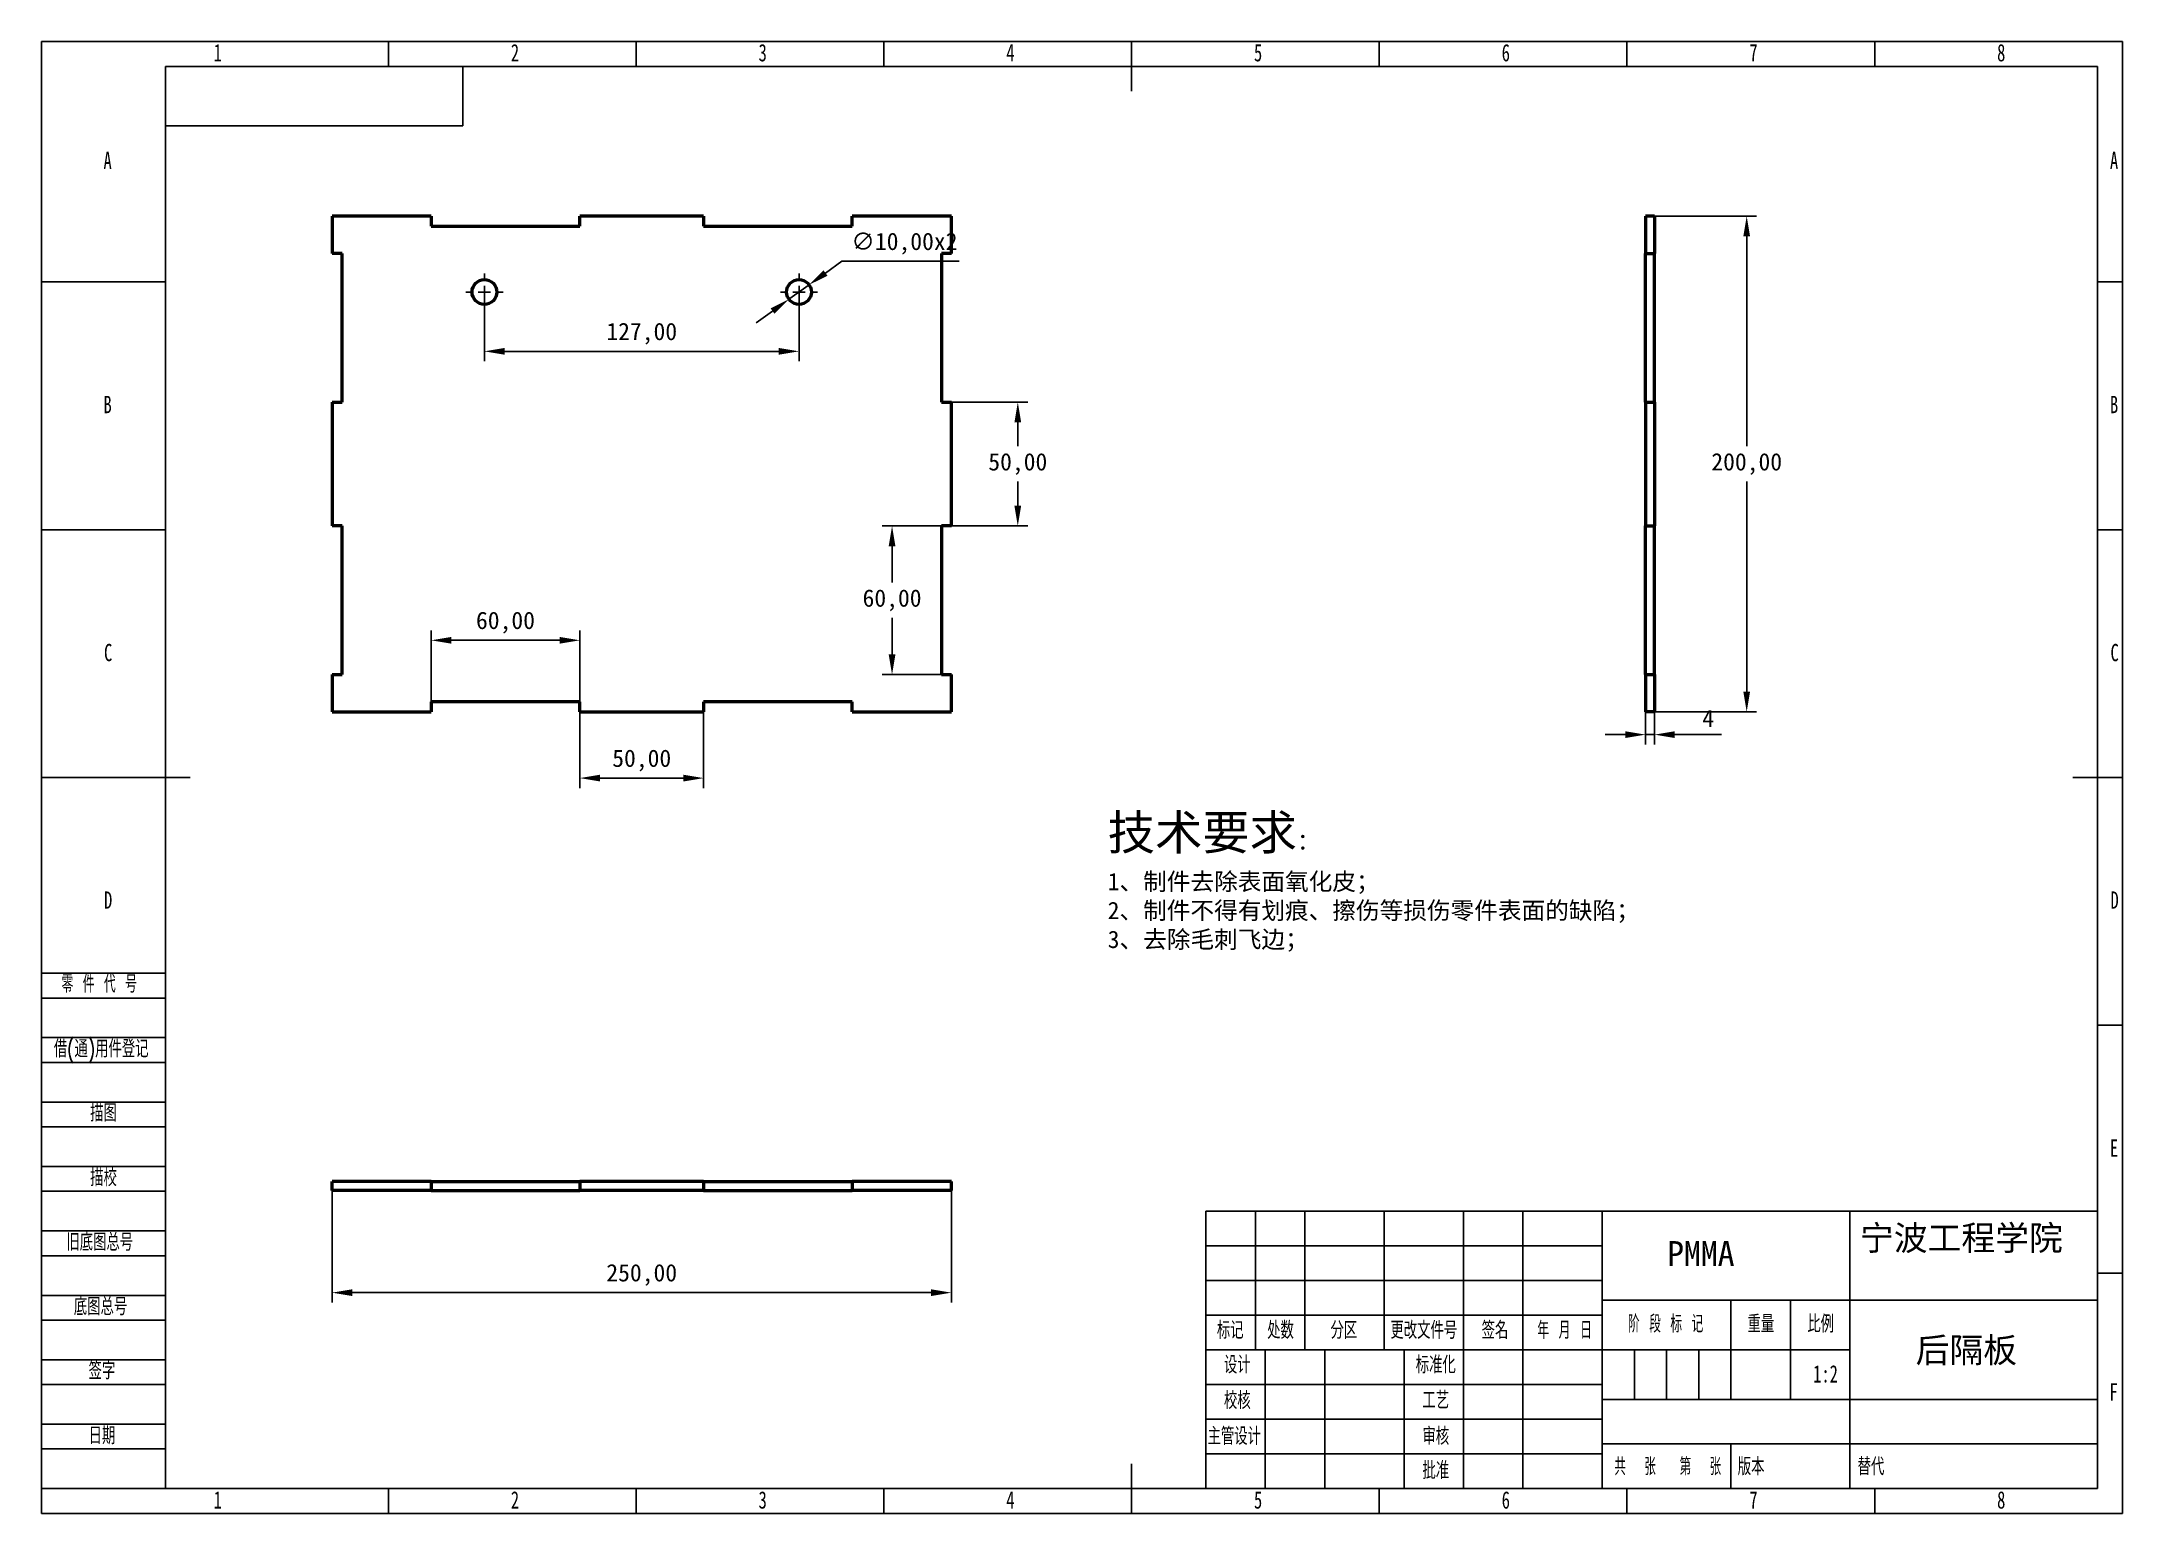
# Model space of a CAD drawing. Header units: millimetres. Extents: x 0 to 420, y 0 to 297.
import ezdxf

# ---------------------------------------------------------------- set-up
doc = ezdxf.new("R2010")
doc.units = ezdxf.units.MM
doc.header["$PDSIZE"] = -1
for name, color, linetype in [('10', 7, 'Continuous'), ('5', 7, 'Continuous'), ('9', 7, 'Continuous'), ('SLD-0', 7, 'Continuous')]:
    doc.layers.add(name, color=color, linetype=linetype)
doc.layers.add('标注层', color=4, linetype='Continuous', lineweight=25)
doc.layers.add('轮廓实线层', color=7, linetype='Continuous', lineweight=50)
doc.styles.add('SLDTEXTSTYLE0', font='TXT', dxfattribs={"width": 0.7, "bigfont": 'bigfont'})
doc.styles.add('SLDTEXTSTYLE1', font='TXT', dxfattribs={"width": 0.62, "bigfont": 'bigfont'})
doc.styles.add('SLDTEXTSTYLE2', font='TXT', dxfattribs={"width": 0.614286, "bigfont": 'bigfont'})
doc.styles.add('SLDTEXTSTYLE3', font='TXT', dxfattribs={"width": 0.6, "bigfont": 'bigfont'})
doc.styles.add('SLDTEXTSTYLE4', font='TXT', dxfattribs={"width": 0.7})
doc.dimstyles.new('ISO-25', dxfattribs={"dimtxt": 2.5, "dimasz": 2.5, "dimexe": 1.25, "dimexo": 0.625, "dimtad": 1, "dimtxsty": 'Standard', "dimcen": 2.5, "dimadec": 0, "dimazin": 0, "dimtfac": 1, "dimtmove": 0, "dimatfit": 3, "dimfxl": 1, "dimarcsym": 0})

# ---------------------------------------------------------------- blocks, each defined once
blk = doc.blocks.new('SW_CENTERMARKSYMBOL_0')
at = {"layer": '10', "color": 0}
for p, q in [((-2.5, 0), (-3.75, 0)), ((0, 0), (-1.25, 0)), ((0, 2.5), (0, 3.75)), ((0, 0), (0, 1.25)), ((0, 0), (0, -1.25)), ((0, 0), (1.25, 0)), ((2.5, 0), (3.75, 0)), ((0, -2.5), (0, -3.75))]:
    blk.add_line(p, q, dxfattribs=at)
blk = doc.blocks.new('SW_CENTERMARKSYMBOL_1')
at = {"layer": '10', "color": 0}
for p, q in [((-2.5, 0), (-3.75, 0)), ((0, 0), (-1.25, 0)), ((0, 2.5), (0, 3.75)), ((0, 0), (0, 1.25)), ((0, 0), (0, -1.25)), ((0, 0), (1.25, 0)), ((2.5, 0), (3.75, 0)), ((0, -2.5), (0, -3.75))]:
    blk.add_line(p, q, dxfattribs=at)
blk = doc.blocks.new('*D3')
at = {"layer": 'Defpoints', "color": 0, "transparency": 16777216}
for p in [(323.73, 161.76), (325.53, 161.76), (325.53, 157.15)]:
    blk.add_point(p, dxfattribs=at)
at = {"layer": '标注层', "color": 0, "lineweight": -2, "transparency": 16777216}
for p, q in [((323.73, 161.76), (323.73, 155.15)), ((325.53, 161.76), (325.53, 155.15)), ((319.65, 157.15), (315.57, 157.15)), ((323.73, 157.15), (325.53, 157.15)), ((329.61, 157.15), (339.08, 157.15))]:
    blk.add_line(p, q, dxfattribs=at)
at = {"layer": '标注层', "color": 0, "transparency": 16777216}
for points in [[(319.65, 157.83), (319.65, 156.47), (323.73, 157.15)], [(329.61, 157.83), (329.61, 156.47), (325.53, 157.15)]]:
    blk.add_solid(points, dxfattribs=at)
at = {"layer": '标注层', "color": 0, "transparency": 16777216, "insert": (336.39, 160.42), "char_height": 3.5, "attachment_point": 5}
blk.add_mtext('4', dxfattribs=at)
blk = doc.blocks.new('*D4')
at = {"layer": 'Defpoints', "color": 0, "transparency": 16777216}
for p in [(325.53, 261.76), (325.53, 161.76), (344.17, 161.76)]:
    blk.add_point(p, dxfattribs=at)
at = {"layer": '标注层', "color": 0, "lineweight": -2, "transparency": 16777216}
for p, q in [((325.53, 261.76), (346.17, 261.76)), ((344.17, 257.68), (344.17, 215.33)), ((344.17, 165.84), (344.17, 208.2)), ((325.53, 161.76), (346.17, 161.76))]:
    blk.add_line(p, q, dxfattribs=at)
at = {"layer": '标注层', "color": 0, "transparency": 16777216}
for points in [[(343.49, 257.68), (344.85, 257.68), (344.17, 261.76)], [(343.49, 165.84), (344.85, 165.84), (344.17, 161.76)]]:
    blk.add_solid(points, dxfattribs=at)
at = {"layer": '标注层', "color": 0, "transparency": 16777216, "insert": (344.17, 211.76), "char_height": 3.5, "attachment_point": 5}
blk.add_mtext('200,00', dxfattribs=at)
blk = doc.blocks.new('*D5')
at = {"layer": 'Defpoints', "color": 0, "transparency": 16777216}
for p in [(58.63, 65.18), (183.63, 65.18), (183.63, 44.54)]:
    blk.add_point(p, dxfattribs=at)
at = {"layer": '标注层', "color": 0, "lineweight": -2, "transparency": 16777216}
for p, q in [((58.63, 65.18), (58.63, 42.54)), ((183.63, 65.18), (183.63, 42.54)), ((62.71, 44.54), (179.55, 44.54))]:
    blk.add_line(p, q, dxfattribs=at)
at = {"layer": '标注层', "color": 0, "transparency": 16777216}
for points in [[(62.71, 45.22), (62.71, 43.86), (58.63, 44.54)], [(179.55, 45.22), (179.55, 43.86), (183.63, 44.54)]]:
    blk.add_solid(points, dxfattribs=at)
at = {"layer": '标注层', "color": 0, "transparency": 16777216, "insert": (121.13, 48.11), "char_height": 3.5, "attachment_point": 5}
blk.add_mtext('250,00', dxfattribs=at)
blk = doc.blocks.new('*D6')
at = {"layer": 'Defpoints', "color": 0, "transparency": 16777216}
for p in [(108.63, 176.19), (78.63, 163.76), (108.63, 163.76)]:
    blk.add_point(p, dxfattribs=at)
at = {"layer": '标注层', "color": 0, "lineweight": -2, "transparency": 16777216}
for p, q in [((78.63, 163.76), (78.63, 178.19)), ((108.63, 163.76), (108.63, 178.19)), ((82.71, 176.19), (104.55, 176.19))]:
    blk.add_line(p, q, dxfattribs=at)
at = {"layer": '标注层', "color": 0, "transparency": 16777216}
for points in [[(82.71, 176.87), (82.71, 175.51), (78.63, 176.19)], [(104.55, 176.87), (104.55, 175.51), (108.63, 176.19)]]:
    blk.add_solid(points, dxfattribs=at)
at = {"layer": '标注层', "color": 0, "transparency": 16777216, "insert": (93.63, 179.76), "char_height": 3.5, "attachment_point": 5}
blk.add_mtext('60,00', dxfattribs=at)
blk = doc.blocks.new('*D7')
at = {"layer": 'Defpoints', "color": 0, "transparency": 16777216}
for p in [(108.63, 161.76), (133.63, 161.76), (133.63, 148.38)]:
    blk.add_point(p, dxfattribs=at)
at = {"layer": '标注层', "color": 0, "lineweight": -2, "transparency": 16777216}
for p, q in [((108.63, 161.76), (108.63, 146.38)), ((133.63, 161.76), (133.63, 146.38)), ((112.71, 148.38), (129.55, 148.38))]:
    blk.add_line(p, q, dxfattribs=at)
at = {"layer": '标注层', "color": 0, "transparency": 16777216}
for points in [[(112.71, 149.06), (112.71, 147.7), (108.63, 148.38)], [(129.55, 149.06), (129.55, 147.7), (133.63, 148.38)]]:
    blk.add_solid(points, dxfattribs=at)
at = {"layer": '标注层', "color": 0, "transparency": 16777216, "insert": (121.13, 151.94), "char_height": 3.5, "attachment_point": 5}
blk.add_mtext('50,00', dxfattribs=at)
blk = doc.blocks.new('*D8')
at = {"layer": 'Defpoints', "color": 0, "transparency": 16777216}
for p in [(183.63, 224.26), (183.63, 199.26), (197.04, 199.26)]:
    blk.add_point(p, dxfattribs=at)
at = {"layer": '标注层', "color": 0, "lineweight": -2, "transparency": 16777216}
for p, q in [((183.63, 224.26), (199.04, 224.26)), ((197.04, 220.18), (197.04, 215.33)), ((197.04, 203.34), (197.04, 208.2)), ((183.63, 199.26), (199.04, 199.26))]:
    blk.add_line(p, q, dxfattribs=at)
at = {"layer": '标注层', "color": 0, "transparency": 16777216}
for points in [[(196.36, 220.18), (197.72, 220.18), (197.04, 224.26)], [(196.36, 203.34), (197.72, 203.34), (197.04, 199.26)]]:
    blk.add_solid(points, dxfattribs=at)
at = {"layer": '标注层', "color": 0, "transparency": 16777216, "insert": (197.04, 211.76), "char_height": 3.5, "attachment_point": 5}
blk.add_mtext('50,00', dxfattribs=at)
blk = doc.blocks.new('*D9')
at = {"layer": 'Defpoints', "color": 0, "transparency": 16777216}
for p in [(181.63, 199.26), (171.66, 169.26), (181.63, 169.26)]:
    blk.add_point(p, dxfattribs=at)
at = {"layer": '标注层', "color": 0, "lineweight": -2, "transparency": 16777216}
for p, q in [((181.63, 199.26), (169.66, 199.26)), ((171.66, 195.18), (171.66, 187.83)), ((171.66, 173.34), (171.66, 180.7)), ((181.63, 169.26), (169.66, 169.26))]:
    blk.add_line(p, q, dxfattribs=at)
at = {"layer": '标注层', "color": 0, "transparency": 16777216}
for points in [[(170.98, 195.18), (172.34, 195.18), (171.66, 199.26)], [(170.98, 173.34), (172.34, 173.34), (171.66, 169.26)]]:
    blk.add_solid(points, dxfattribs=at)
at = {"layer": '标注层', "color": 0, "transparency": 16777216, "insert": (171.66, 184.26), "char_height": 3.5, "attachment_point": 5}
blk.add_mtext('60,00', dxfattribs=at)
blk = doc.blocks.new('*D10')
at = {"layer": 'Defpoints', "color": 0, "transparency": 16777216}
for p in [(89.38, 246.46), (152.88, 246.46), (152.88, 234.5)]:
    blk.add_point(p, dxfattribs=at)
at = {"layer": '标注层', "color": 0, "lineweight": -2, "transparency": 16777216}
for p, q in [((89.38, 246.46), (89.38, 232.5)), ((152.88, 246.46), (152.88, 232.5)), ((93.46, 234.5), (148.8, 234.5))]:
    blk.add_line(p, q, dxfattribs=at)
at = {"layer": '标注层', "color": 0, "transparency": 16777216}
for points in [[(93.46, 235.18), (93.46, 233.82), (89.38, 234.5)], [(148.8, 235.18), (148.8, 233.82), (152.88, 234.5)]]:
    blk.add_solid(points, dxfattribs=at)
at = {"layer": '标注层', "color": 0, "transparency": 16777216, "insert": (121.13, 238.06), "char_height": 3.5, "attachment_point": 5}
blk.add_mtext('127,00', dxfattribs=at)
blk = doc.blocks.new('*D11')
at = {"layer": 'Defpoints', "color": 0, "transparency": 16777216}
for p in [(154.91, 247.92), (150.85, 245.01)]:
    blk.add_point(p, dxfattribs=at)
at = {"layer": '标注层', "color": 0, "lineweight": -2, "transparency": 16777216}
for p, q in [((161.54, 252.68), (158.23, 250.3)), ((185.23, 252.68), (161.54, 252.68)), ((150.85, 245.01), (154.91, 247.92)), ((147.54, 242.63), (144.22, 240.25))]:
    blk.add_line(p, q, dxfattribs=at)
at = {"layer": '标注层', "color": 0, "transparency": 16777216}
for points in [[(157.83, 250.85), (158.63, 249.75), (154.91, 247.92)], [(147.14, 243.18), (147.93, 242.08), (150.85, 245.01)]]:
    blk.add_solid(points, dxfattribs=at)
at = {"layer": '标注层', "color": 0, "transparency": 16777216, "insert": (174.15, 256.24), "char_height": 3.5, "attachment_point": 5}
blk.add_mtext('∅10,00x2', dxfattribs=at)

msp = doc.modelspace()

# ---------------------------------------------------------------- linework, layer by layer
at = {"layer": '10', "color": 7}
for p, q in [((0, 109), (25, 109)), ((0, 104), (25, 104)), ((0, 96), (25, 96)), ((0, 91), (25, 91)), ((0, 83), (25, 83)), ((0, 78), (25, 78)), ((0, 70), (25, 70)), ((0, 65), (25, 65)), ((0, 57), (25, 57)), ((0, 52), (25, 52)), ((235, 54), (315, 54)), ((235, 47), (315, 47)), ((0, 44), (25, 44)), ((0, 39), (25, 39)), ((0, 31), (25, 31)), ((0, 26), (25, 26)), ((0, 18), (25, 18)), ((0, 13), (25, 13))]:
    msp.add_line(p, q, dxfattribs=at)
at = {"layer": '10', "color": 7, "lineweight": 25}
for p, q in [((245, 61), (245, 33)), ((255, 61), (255, 33)), ((271, 61), (271, 33)), ((287, 61), (287, 5)), ((299, 61), (299, 5)), ((315, 61), (315, 5)), ((365, 61), (365, 33)), ((315, 43), (415, 43)), ((340.9862, 43), (340.9862, 23)), ((353, 43), (353, 23)), ((235, 40), (315, 40)), ((235, 33), (365, 33)), ((247, 33), (247, 5)), ((259, 33), (259, 5)), ((275, 33), (275, 5)), ((365, 33), (365, 5)), ((235, 26), (315, 26)), ((315, 23), (415, 23)), ((235, 19), (315, 19)), ((315, 14), (415, 14)), ((235, 12), (315, 12))]:
    msp.add_line(p, q, dxfattribs=at)
at = {"layer": '5'}
for p, q in [((70, 297), (70, 292)), ((120, 297), (120, 292)), ((170, 297), (170, 292)), ((270, 297), (270, 292)), ((320, 297), (320, 292)), ((370, 297), (370, 292)), ((0, 248.5), (25, 248.5)), ((420, 248.5), (415, 248.5)), ((0, 198.5), (25, 198.5)), ((420, 198.5), (415, 198.5)), ((420, 98.5), (415, 98.5)), ((420, 48.5), (415, 48.5)), ((70, 0), (70, 5)), ((120, 0), (120, 5)), ((170, 0), (170, 5)), ((270, 0), (270, 5)), ((320, 0), (320, 5)), ((370, 0), (370, 5))]:
    msp.add_line(p, q, dxfattribs=at)
at = {"layer": '5', "lineweight": 25}
for p, q in [((220, 297), (220, 287)), ((0, 148.5), (30, 148.5)), ((420, 148.5), (410, 148.5)), ((220, 0), (220, 10))]:
    msp.add_line(p, q, dxfattribs=at)
at = {"layer": '5', "color": 7, "lineweight": 25}
for p, q in [((415, 292), (25, 292)), ((25, 292), (25, 5)), ((85, 280), (85, 292)), ((415, 5), (415, 292)), ((25, 280), (85, 280)), ((235, 61), (415, 61)), ((235, 61), (235, 5)), ((0, 5), (415, 5))]:
    msp.add_line(p, q, dxfattribs=at)
at = {"layer": '9', "color": 7}
for p, q in [((420, 297), (0, 297)), ((0, 297), (0, 0)), ((420, 148.5), (420, 297)), ((420, 0), (420, 148.5)), ((0, 0), (420, 0))]:
    msp.add_line(p, q, dxfattribs=at)
at = {"layer": 'SLD-0'}
for p, q in [((321.5, 33), (321.5, 23)), ((328, 33), (328, 23)), ((334.5, 33), (334.5, 23))]:
    msp.add_line(p, q, dxfattribs=at)
at = {"layer": 'SLD-0', "lineweight": 25}
msp.add_line((340.9862, 14), (340.9862, 5), dxfattribs=at)
at = {"layer": '轮廓实线层'}
for p, q in [((58.6332, 261.7639), (58.6332, 254.2639)), ((78.6332, 261.7639), (58.6332, 261.7639)), ((78.6332, 261.7639), (78.6332, 259.7639)), ((108.6332, 259.7639), (108.6332, 261.7639)), ((133.6332, 261.7639), (108.6332, 261.7639)), ((133.6332, 261.7639), (133.6332, 259.7639)), ((163.6332, 259.7639), (163.6332, 261.7639)), ((183.6332, 261.7639), (163.6332, 261.7639)), ((183.6332, 254.2639), (183.6332, 261.7639)), ((325.5349, 261.7639), (323.7349, 261.7639)), ((323.7349, 261.7639), (323.7349, 254.2639)), ((325.5349, 261.7639), (325.5349, 254.2639)), ((78.6332, 259.7639), (108.6332, 259.7639)), ((133.6332, 259.7639), (163.6332, 259.7639)), ((60.6332, 254.2639), (58.6332, 254.2639)), ((60.6332, 224.2639), (60.6332, 254.2639)), ((183.6332, 254.2639), (181.6332, 254.2639)), ((181.6332, 254.2639), (181.6332, 224.2639)), ((323.7349, 254.2639), (325.5349, 254.2639)), ((323.7349, 224.2639), (323.7349, 254.2639)), ((325.5349, 224.2639), (325.5349, 254.2639)), ((58.6332, 224.2639), (60.6332, 224.2639)), ((58.6332, 224.2639), (58.6332, 199.2639)), ((181.6332, 224.2639), (183.6332, 224.2639)), ((183.6332, 199.2639), (183.6332, 224.2639)), ((323.7349, 224.2639), (323.7349, 199.2639)), ((323.7349, 224.2639), (325.5349, 224.2639)), ((325.5349, 224.2639), (325.5349, 199.2639)), ((60.6332, 199.2639), (58.6332, 199.2639)), ((60.6332, 169.2639), (60.6332, 199.2639)), ((183.6332, 199.2639), (181.6332, 199.2639)), ((181.6332, 199.2639), (181.6332, 169.2639)), ((323.7349, 199.2639), (325.5349, 199.2639)), ((323.7349, 169.2639), (323.7349, 199.2639)), ((325.5349, 169.2639), (325.5349, 199.2639)), ((58.6332, 169.2639), (60.6332, 169.2639)), ((58.6332, 169.2639), (58.6332, 161.7639)), ((181.6332, 169.2639), (183.6332, 169.2639)), ((183.6332, 161.7639), (183.6332, 169.2639)), ((323.7349, 169.2639), (325.5349, 169.2639)), ((323.7349, 169.2639), (323.7349, 161.7639)), ((325.5349, 169.2639), (325.5349, 161.7639)), ((58.6332, 161.7639), (78.6332, 161.7639)), ((108.6332, 163.7639), (78.6332, 163.7639)), ((78.6332, 163.7639), (78.6332, 161.7639)), ((108.6332, 161.7639), (108.6332, 163.7639)), ((108.6332, 161.7639), (133.6332, 161.7639)), ((163.6332, 163.7639), (133.6332, 163.7639)), ((133.6332, 163.7639), (133.6332, 161.7639)), ((163.6332, 161.7639), (163.6332, 163.7639)), ((163.6332, 161.7639), (183.6332, 161.7639)), ((325.5349, 161.7639), (323.7349, 161.7639)), ((58.6332, 65.1752), (58.6332, 66.9752)), ((78.6332, 66.9752), (58.6332, 66.9752)), ((78.6332, 65.1752), (58.6332, 65.1752)), ((78.6332, 66.9752), (78.6332, 65.1752)), ((78.6332, 66.9752), (108.6332, 66.9752)), ((78.6332, 65.1752), (108.6332, 65.1752)), ((108.6332, 66.9752), (108.6332, 65.1752)), ((133.6332, 66.9752), (108.6332, 66.9752)), ((133.6332, 65.1752), (108.6332, 65.1752)), ((133.6332, 66.9752), (133.6332, 65.1752)), ((133.6332, 66.9752), (163.6332, 66.9752)), ((133.6332, 65.1752), (163.6332, 65.1752)), ((163.6332, 66.9752), (163.6332, 65.1752)), ((183.6332, 66.9752), (163.6332, 66.9752)), ((183.6332, 65.1752), (163.6332, 65.1752)), ((183.6332, 65.1752), (183.6332, 66.9752))]:
    msp.add_line(p, q, dxfattribs=at)
for centre in [(89.3832, 246.4639), (152.8832, 246.4639)]:
    msp.add_circle(centre, 2.5, dxfattribs=at)

# ---------------------------------------------------------------- block references
for name, p in [('SW_CENTERMARKSYMBOL_0', (89.3832, 246.4639)), ('SW_CENTERMARKSYMBOL_1', (152.8832, 246.4639))]:
    msp.add_blockref(name, p, dxfattribs=at)

# ---------------------------------------------------------------- texts
at = {"layer": '10', "char_height": 3.5, "attachment_point": 2, "style": 'SLDTEXTSTYLE4'}
for s, insert in [('1', (35.5444, 296.5199)), ('2', (95.5444, 296.5199)), ('3', (145.5444, 296.5199)), ('4', (195.5444, 296.5199)), ('5', (245.5444, 296.5199)), ('6', (295.5469, 296.5199)), ('7', (345.5469, 296.5199)), ('8', (395.5469, 296.5199)), ('A', (13.3203, 274.7699)), ('A', (418.3203, 274.7699)), ('B', (13.3203, 225.5199)), ('B', (418.3203, 225.5199)), ('C', (13.4273, 175.4654)), ('C', (418.4273, 175.4654)), ('D', (13.4297, 125.5199)), ('D', (418.4297, 125.5199)), ('E', (418.3179, 75.4654)), ('1:2', (360.0844, 29.9049)), ('F', (418.2243, 26.2699)), ('1', (35.5444, 4.4654)), ('2', (95.5444, 4.4654)), ('3', (145.5444, 4.4654)), ('4', (195.5444, 4.4654)), ('5', (245.5444, 4.4654)), ('6', (295.5469, 4.4654)), ('7', (345.5469, 4.4654)), ('8', (395.5469, 4.4654))]:
    msp.add_mtext(s, dxfattribs=dict(at, insert=insert))
at = {"layer": '10', "color": 7, "char_height": 3.5}
for s, insert, attachment_point, style in [('零 件 代 号', (4.0231, 108.5948), 1, 'SLDTEXTSTYLE2'), ('借(通)用件登记', (2.4737, 95.4992), 1, 'SLDTEXTSTYLE0'), ('描图', (12.5, 82.5525), 2, 'SLDTEXTSTYLE0'), ('描校', (12.5, 69.5171), 2, 'SLDTEXTSTYLE0'), ('旧底图总号', (5, 56.4875), 1, 'SLDTEXTSTYLE0'), ('底图总号', (6.5, 43.4863), 1, 'SLDTEXTSTYLE0'), ('标记', (239.916, 38.7166), 2, 'SLDTEXTSTYLE0'), ('处数', (250.0796, 38.7166), 2, 'SLDTEXTSTYLE0'), ('分区', (262.8562, 38.7166), 2, 'SLDTEXTSTYLE0'), ('更改文件号', (278.992, 38.7166), 2, 'SLDTEXTSTYLE0'), ('签名', (293.3601, 38.7166), 2, 'SLDTEXTSTYLE0'), ('年 月 日', (307.4142, 38.7166), 2, 'SLDTEXTSTYLE1'), ('阶 段 标 记', (327.8026, 39.9941), 2, 'SLDTEXTSTYLE2'), ('重量', (347.0242, 39.9941), 2, 'SLDTEXTSTYLE0'), ('比例', (359.1073, 39.9941), 2, 'SLDTEXTSTYLE0'), ('签字', (12.1818, 30.5369), 2, 'SLDTEXTSTYLE0'), ('设计', (241.3484, 31.7343), 2, 'SLDTEXTSTYLE0'), ('标准化', (281.4106, 31.7343), 2, 'SLDTEXTSTYLE0'), ('校核', (241.3484, 24.5561), 2, 'SLDTEXTSTYLE0'), ('工艺', (281.4106, 24.5985), 2, 'SLDTEXTSTYLE0'), ('日期', (12.1818, 17.4368), 2, 'SLDTEXTSTYLE0'), ('主管设计', (240.7292, 17.3301), 2, 'SLDTEXTSTYLE0'), ('审核', (281.4106, 17.3301), 2, 'SLDTEXTSTYLE0'), ('批准', (281.4106, 10.4411), 2, 'SLDTEXTSTYLE0'), ('共  张', (321.6521, 11.201), 2, 'SLDTEXTSTYLE3'), ('第  张', (334.8214, 11.201), 2, 'SLDTEXTSTYLE3'), ('版本', (345.0599, 11.201), 2, 'SLDTEXTSTYLE0')]:
    msp.add_mtext(s, dxfattribs=dict(at, insert=insert, attachment_point=attachment_point, style=style))
at = {"layer": 'SLD-0', "insert": (366.5609, 11.201), "char_height": 3.5, "attachment_point": 1, "style": 'SLDTEXTSTYLE0'}
msp.add_mtext('替代', dxfattribs=at)
at = {"layer": '标注层', "attachment_point": 1}
for s, width, heights, insert, char_height in [('{\\fFangSong|b0|i0|c134|p49;\\H2x;技术要求\\H0.5x;：\\P1、制件去除表面氧化皮；\\P2、制件不得有划痕、擦伤等损伤零件表面的缺陷；\\P3、去除毛刺飞边；}', 181.615392, [52.9954], (215.1865, 140.9207), 3.5), ('{\\fFangSong|b0|i0|c134|p49;宁波工程学院}', 46.254569, [0], (367.038, 58.0832), 5), ('{\\fFangSong|b0|i0|c134|p49;PMMA}', 44.351091, [0], (328.1118, 54.9443), 5), ('{\\fSimSun|b0|i0|c134|p2;后隔板}', 41.321614, [0], (378.2685, 35.4449), 5)]:
    msp.add_mtext_dynamic_manual_height_columns(s, width=width, gutter_width=17.5, heights=heights, dxfattribs=dict(at, insert=insert, char_height=char_height))

# ---------------------------------------------------------------- dimensions: what is measured, and where the dimension line sits
at = {"layer": '标注层'}
for base, p1, p2, picture, middle in [((344.1711, 161.7639), (325.5349, 261.7639), (325.5349, 161.7639), '*D4', (344.1711, 211.7639)), ((197.0437, 199.2639), (183.6332, 224.2639), (183.6332, 199.2639), '*D8', (197.0437, 211.7639)), ((171.657, 169.2639), (181.6332, 199.2639), (181.6332, 169.2639), '*D9', (171.657, 184.2639))]:
    dim = msp.add_linear_dim(base=base, p1=p1, p2=p2, angle=90, dimstyle='ISO-25', override={"dimtxt": 3.5, "dimasz": 4.08, "dimexe": 2, "dimexo": 0, "dimgap": 1.524, "dimtih": 1, "dimtoh": 1, "dimlfac": 2, "dimzin": 0, "dimadec": 2, "dimtzin": 0}, dxfattribs=at)
    dim.commit()
    dim.dimension.update_dxf_attribs({"geometry": picture, "text_midpoint": middle})
dim = msp.add_diameter_dim_2p(p1=(150.852, 245.0064), p2=(154.9144, 247.9214), text='<>x2', dimstyle='ISO-25', override={"dimtxt": 3.5, "dimasz": 4.08, "dimexe": 2, "dimexo": 0, "dimgap": 1.524, "dimtih": 1, "dimtoh": 1, "dimlfac": 2, "dimzin": 0, "dimadec": 2, "dimtzin": 0}, dxfattribs=at)
dim.commit()
dim.dimension.update_dxf_attribs({"geometry": '*D11', "text_midpoint": (174.1515, 252.6787), "dimtype": 163})
for base, p1, p2, picture, middle in [((152.8832, 234.4991), (89.3832, 246.4639), (152.8832, 246.4639), '*D10', (121.1332, 238.0648)), ((108.6332, 176.1942), (78.6332, 163.7639), (108.6332, 163.7639), '*D6', (93.6332, 179.7599)), ((133.6332, 148.377), (108.6332, 161.7639), (133.6332, 161.7639), '*D7', (121.1332, 151.9426)), ((183.6332, 44.5415), (58.6332, 65.1752), (183.6332, 65.1752), '*D5', (121.1332, 48.1071))]:
    dim = msp.add_linear_dim(base=base, p1=p1, p2=p2, dimstyle='ISO-25', override={"dimtxt": 3.5, "dimasz": 4.08, "dimexe": 2, "dimexo": 0, "dimgap": 1.524, "dimtih": 1, "dimtoh": 1, "dimlfac": 2, "dimzin": 0, "dimadec": 2, "dimtzin": 0}, dxfattribs=at)
    dim.commit()
    dim.dimension.update_dxf_attribs({"geometry": picture, "text_midpoint": middle})
dim = msp.add_linear_dim(base=(325.5349, 157.1458), p1=(323.7349, 161.7639), p2=(325.5349, 161.7639), text='4', dimstyle='ISO-25', override={"dimtxt": 3.5, "dimasz": 4.08, "dimexe": 2, "dimexo": 0, "dimgap": 1.524, "dimtih": 1, "dimtoh": 1, "dimlfac": 2, "dimzin": 0, "dimadec": 2, "dimtzin": 0}, dxfattribs=at)
dim.commit()
dim.dimension.update_dxf_attribs({"geometry": '*D3', "text_midpoint": (336.3855, 160.4198)})

doc.saveas('drawing.dxf')
